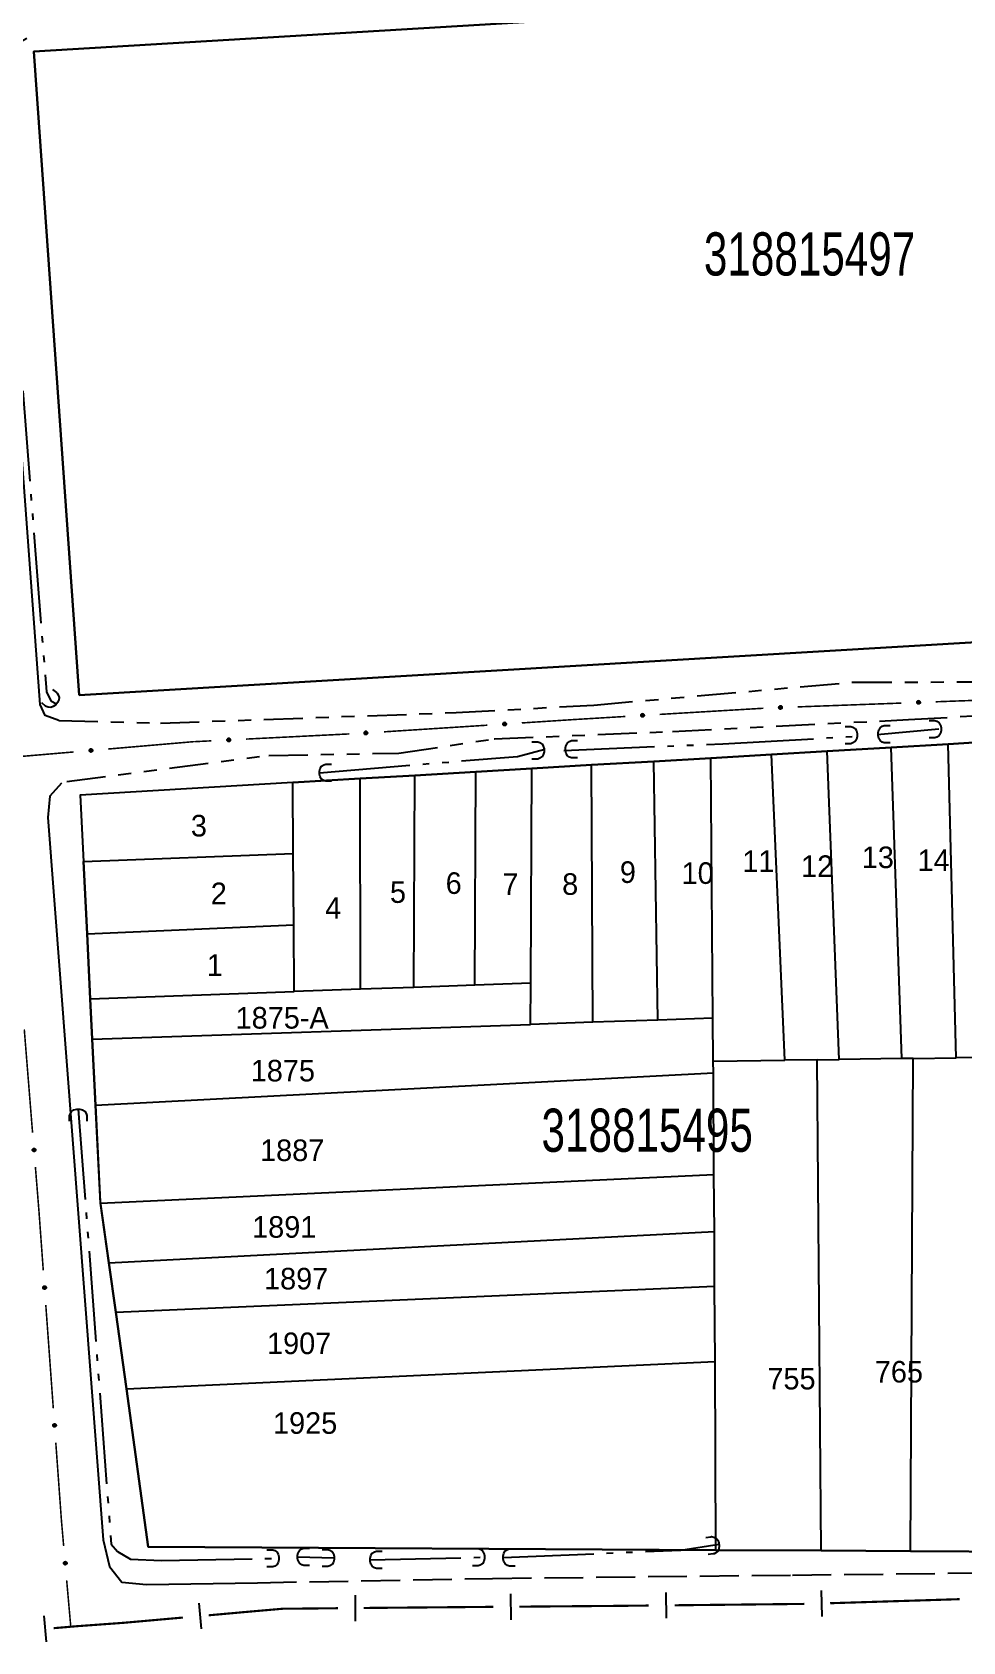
# Model space of a CAD drawing. Extents: x 201225 to 202591, y 4854937 to 4856079.
# Drawn here: x 202170 to 202277.8, y 4855154 to 4855340.4 of the extents above; entities that cross this region are included whole.
import ezdxf
from ezdxf.enums import TextEntityAlignment as Align

# ---------------------------------------------------------------- set-up
doc = ezdxf.new("R2010")
doc.units = 0
doc.header["$LTSCALE"] = 1.5
doc.header["$MEASUREMENT"] = 0
for name, pattern in [('TRACO_05', [11, 7, -1, 0.5, -1, 0.5, -1]), ('TRACO_11', [8, 3, -1, 3, -1]), ('TRACO_25', [8, 3, -1, 1, -1, 1, -1])]:
    doc.linetypes.add(name, pattern=pattern)
for name, color, linetype in [('CD_MALHA_LOTES', 7, 'CONTINUOUS'), ('CD_TXT_QUADRA', 2, 'CONTINUOUS'), ('HD-VALAS-DRENOS', 170, 'CONTINUOUS'), ('LM-LIM-SETORES-BAIRROS', 250, 'CONTINUOUS'), ('RU-QUADRA', 210, 'CONTINUOUS'), ('SV-BUEIRO-VALA', 7, 'CONTINUOUS'), ('SV-EIXO-RUA-N-PAV', 6, 'CONTINUOUS'), ('SV-EIXO-RUA-PAV', 20, 'CONTINUOUS'), ('SV-RUA-NAO-PAV', 7, 'CONTINUOUS'), ('SV-RUA-PAVIM', 7, 'CONTINUOUS'), ('Th_NmrPort', 7, 'CONTINUOUS')]:
    doc.layers.add(name, color=color, linetype=linetype)
doc.styles.add('ARIAL', font='ARIAL.SHX')

# ---------------------------------------------------------------- blocks, each defined once
blk = doc.blocks.new('COD120', base_point=(202325.86, 4856054.02))
at = {"layer": 'SV-BUEIRO-VALA'}
blk.add_lwpolyline([(202324.86, 4856052.62), (202324.86, 4856053.203333), (202324.86, 4856053.290833), (202324.943333, 4856053.524167), (202325.11, 4856053.786667), (202325.36, 4856053.9325), (202325.693333, 4856054.02), (202326.026667, 4856054.02), (202326.36, 4856053.9325), (202326.61, 4856053.786667), (202326.776667, 4856053.524167), (202326.86, 4856053.290833), (202326.86, 4856053.203333), (202326.86, 4856052.62)], dxfattribs=at)

msp = doc.modelspace()

# ---------------------------------------------------------------- linework, layer by layer
at = {"layer": 'CD_MALHA_LOTES', "linetype": 'Continuous', "flags": 128}
for points in [[(202318.57, 4855347.08), (202170.19, 4855338.16)], [(202170.19, 4855338.16), (202175.44, 4855263.61)], [(202175.44, 4855263.61), (202318.57, 4855272.08)], [(202262.08, 4855257.12), (202269.46, 4855257.56)], [(202269.46, 4855257.56), (202276.09, 4855257.95)], [(202270.69, 4855221.52), (202269.46, 4855257.56)], [(202276.09, 4855257.95), (202282.68, 4855258.34)], [(202276.99, 4855221.6), (202276.09, 4855257.95)], [(202227.86, 4855255.11), (202234.77, 4855255.52)], [(202234.77, 4855255.52), (202241.98, 4855255.94)], [(202234.93, 4855225.72), (202234.77, 4855255.52)], [(202241.98, 4855255.94), (202248.6, 4855256.33)], [(202242.44, 4855225.98), (202241.98, 4855255.94)], [(202248.6, 4855256.33), (202255.62, 4855256.74)], [(202248.84, 4855226.19), (202248.6, 4855256.33)], [(202255.62, 4855256.74), (202262.08, 4855257.12)], [(202257.16, 4855221.34), (202255.62, 4855256.74)], [(202263.47, 4855221.42), (202262.08, 4855257.12)], [(202200.19, 4855253.48), (202208, 4855253.94)], [(202208, 4855253.94), (202214.31, 4855254.31)], [(202208.02, 4855229.54), (202208, 4855253.94)], [(202214.19, 4855229.76), (202214.31, 4855254.31)], [(202214.31, 4855254.31), (202221.38, 4855254.73)], [(202221.27, 4855230.02), (202221.38, 4855254.73)], [(202221.38, 4855254.73), (202227.86, 4855255.11)], [(202227.74, 4855230.25), (202227.86, 4855255.11)], [(202200.19, 4855253.48), (202175.58, 4855252.03)], [(202175.58, 4855252.03), (202175.96, 4855244.36)], [(202200.25, 4855245.28), (202200.19, 4855253.48)], [(202175.96, 4855244.36), (202200.25, 4855245.28)], [(202176.37, 4855235.95), (202175.96, 4855244.36)], [(202200.31, 4855237.01), (202200.25, 4855245.28)], [(202176.37, 4855235.95), (202200.31, 4855237.01)], [(202200.36, 4855229.27), (202200.31, 4855237.01)], [(202176.74, 4855228.43), (202176.37, 4855235.95)], [(202208.02, 4855229.54), (202200.36, 4855229.27)], [(202214.19, 4855229.76), (202208.02, 4855229.54)], [(202221.27, 4855230.02), (202214.19, 4855229.76)], [(202227.74, 4855230.25), (202221.27, 4855230.02)], [(202227.72, 4855225.48), (202227.74, 4855230.25)], [(202176.74, 4855228.43), (202200.36, 4855229.27)], [(202176.97, 4855223.77), (202176.74, 4855228.43)], [(202234.93, 4855225.72), (202227.72, 4855225.48)], [(202242.44, 4855225.98), (202234.93, 4855225.72)], [(202248.84, 4855226.19), (202242.44, 4855225.98)], [(202248.88, 4855221.23), (202248.84, 4855226.19)], [(202176.97, 4855223.77), (202227.72, 4855225.48)], [(202177.35, 4855216.12), (202176.97, 4855223.77)], [(202248.88, 4855221.23), (202257.16, 4855221.34)], [(202248.9, 4855219.88), (202248.88, 4855221.23)], [(202260.92, 4855221.39), (202257.16, 4855221.34)], [(202260.92, 4855221.39), (202263.47, 4855221.42)], [(202261.37, 4855164.53), (202260.92, 4855221.39)], [(202270.69, 4855221.52), (202263.47, 4855221.42)], [(202272.04, 4855221.53), (202270.69, 4855221.52)], [(202271.73, 4855164.48), (202272.04, 4855221.53)], [(202272.04, 4855221.53), (202276.99, 4855221.6)], [(202284.21, 4855221.69), (202276.99, 4855221.6)], [(202177.35, 4855216.12), (202248.9, 4855219.88)], [(202248.96, 4855208.09), (202248.9, 4855219.88)], [(202177.92, 4855204.79), (202177.35, 4855216.12)], [(202177.92, 4855204.79), (202248.96, 4855208.09)], [(202249, 4855201.48), (202248.96, 4855208.09)], [(202178.89, 4855197.87), (202177.92, 4855204.79)], [(202178.89, 4855197.87), (202249, 4855201.48)], [(202249.03, 4855195.17), (202249, 4855201.48)], [(202179.69, 4855192.13), (202178.89, 4855197.87)], [(202179.69, 4855192.13), (202249.03, 4855195.17)], [(202249.08, 4855186.45), (202249.03, 4855195.17)], [(202180.92, 4855183.27), (202179.69, 4855192.13)], [(202180.92, 4855183.27), (202249.08, 4855186.45)], [(202249.19, 4855164.6), (202249.08, 4855186.45)], [(202183.46, 4855164.97), (202180.92, 4855183.27)], [(202249.19, 4855164.6), (202183.46, 4855164.97)], [(202261.37, 4855164.53), (202249.19, 4855164.6)], [(202271.73, 4855164.48), (202261.37, 4855164.53)], [(202285.25, 4855164.4), (202271.73, 4855164.48)]]:
    msp.add_lwpolyline(points, dxfattribs=at)
at = {"layer": 'HD-VALAS-DRENOS', "linetype": 'TRACO_05'}
for points in [[(202169.38, 4855339.67, 4.72), (202167.68, 4855338.7, 4.72), (202166.87, 4855337.17, 4.72), (202166.39, 4855334.01, 4.67), (202167.62, 4855315.3, 4.23), (202171.66, 4855263.98, 3.71), (202172.17, 4855262.94, 3.71), (202172.84, 4855262.61, 3.71)], [(202267.84, 4855259.07, 3.22), (202274.98, 4855259.69, 3.22)], [(202203.29, 4855254.63, 3.73), (202226.22, 4855256.52, 3.37), (202229.36, 4855257.36, 3.28)], [(202231.59, 4855257.2, 3.29), (202250, 4855257.98, 3.19), (202265.46, 4855258.84, 3.21)], [(202175.35, 4855215.66, 3.83), (202179.16, 4855165.29, 3.5), (202179.88, 4855164.43, 3.31), (202181.41, 4855163.53, 3.33), (202184.97, 4855163.39, 3.34), (202198.59, 4855163.64, 3.34)], [(202224.54, 4855163.74, 3.16), (202245.11, 4855164.6, 3.18), (202249.55, 4855165.26, 3.18)], [(202200.74, 4855163.81, 3.31), (202204.98, 4855163.68, 3.34)], [(202209.14, 4855163.47, 3.24), (202222.4, 4855163.77, 3.17)]]:
    msp.add_polyline3d(points, dxfattribs=at)
at = {"layer": 'LM-LIM-SETORES-BAIRROS'}
for points in [[(202189.32, 4855158.45), (202189.58, 4855155.46)], [(202207.4, 4855159.38), (202207.42, 4855156.38)], [(202225.4, 4855159.53), (202225.42, 4855156.53)], [(202243.39, 4855159.69), (202243.42, 4855156.69)], [(202261.36, 4855159.91), (202261.45, 4855156.91)], [(202171.38, 4855156.96), (202171.64, 4855153.97)]]:
    msp.add_lwpolyline(points, dxfattribs=at)
at = {"layer": 'LM-LIM-SETORES-BAIRROS', "const_width": 0.25}
for points in [[(202259.41, 4855158.36), (202244.41, 4855158.2)], [(202272.36, 4855158.75), (202262.41, 4855158.44)], [(202272.4, 4855158.75), (202272.36, 4855158.75)], [(202277.4, 4855158.91), (202272.4, 4855158.75)], [(202187.46, 4855156.78), (202180.48, 4855156.16)], [(202193.57, 4855157.32), (202190.44, 4855157.04)], [(202194.43, 4855157.4), (202193.57, 4855157.32)], [(202199.02, 4855157.8), (202194.43, 4855157.4)], [(202199.41, 4855157.8), (202199.02, 4855157.8)], [(202205.41, 4855157.86), (202199.41, 4855157.8)], [(202215.18, 4855157.95), (202208.41, 4855157.89)], [(202215.41, 4855157.95), (202215.18, 4855157.95)], [(202223.41, 4855158.02), (202215.41, 4855157.95)], [(202237.59, 4855158.13), (202226.41, 4855158.04)], [(202238.41, 4855158.14), (202237.59, 4855158.13)], [(202241.41, 4855158.17), (202238.41, 4855158.14)], [(202175.45, 4855155.8), (202172.51, 4855155.55)], [(202175.5, 4855155.8), (202175.45, 4855155.8)], [(202180.45, 4855156.16), (202175.5, 4855155.8)], [(202180.48, 4855156.16), (202180.45, 4855156.16)]]:
    msp.add_lwpolyline(points, dxfattribs=at)
at = {"layer": 'RU-QUADRA', "linetype": 'Continuous', "flags": 128}
msp.add_lwpolyline([(202175.44, 4855263.61), (202170.19, 4855338.16), (202318.57, 4855347.08), (202360.42, 4855349.59), (202366.07, 4855274.9), (202318.57, 4855272.08)], close=True, dxfattribs=at)
msp.add_lwpolyline([(202282.68, 4855258.34), (202276.09, 4855257.95), (202269.46, 4855257.56), (202262.08, 4855257.12), (202255.62, 4855256.74), (202248.6, 4855256.33), (202241.98, 4855255.94), (202234.77, 4855255.52), (202227.86, 4855255.11), (202221.38, 4855254.73), (202214.31, 4855254.31), (202208, 4855253.94), (202200.19, 4855253.48), (202175.58, 4855252.03), (202175.96, 4855244.36), (202176.37, 4855235.95), (202176.74, 4855228.43), (202176.97, 4855223.77), (202177.35, 4855216.12), (202177.9, 4855204.93), (202178.89, 4855197.87), (202179.69, 4855192.13), (202180.92, 4855183.27), (202183.46, 4855164.97), (202249.19, 4855164.6), (202261.37, 4855164.53), (202271.73, 4855164.48), (202285.25, 4855164.4)], dxfattribs=at)
at = {"layer": 'SV-EIXO-RUA-N-PAV'}
for points in [[(202272.79, 4855262.66), (202272.76, 4855262.63), (202272.73, 4855262.6), (202272.69, 4855262.59), (202272.66, 4855262.59), (202272.62, 4855262.59), (202272.59, 4855262.6), (202272.55, 4855262.62), (202272.51, 4855262.65), (202272.49, 4855262.69), (202272.48, 4855262.72), (202272.47, 4855262.76), (202272.47, 4855262.79), (202272.48, 4855262.83), (202272.5, 4855262.86), (202272.54, 4855262.9), (202272.57, 4855262.92), (202272.61, 4855262.93), (202272.64, 4855262.94), (202272.68, 4855262.94), (202272.71, 4855262.93), (202272.75, 4855262.91), (202272.79, 4855262.87), (202272.81, 4855262.84), (202272.82, 4855262.8), (202272.82, 4855262.77), (202272.82, 4855262.73), (202272.82, 4855262.7), (202272.79, 4855262.66)], [(202240.83, 4855261.16), (202240.8, 4855261.12), (202240.77, 4855261.09), (202240.73, 4855261.08), (202240.7, 4855261.08), (202240.66, 4855261.08), (202240.63, 4855261.09), (202240.59, 4855261.11), (202240.55, 4855261.14), (202240.53, 4855261.18), (202240.51, 4855261.21), (202240.51, 4855261.24), (202240.51, 4855261.28), (202240.52, 4855261.32), (202240.54, 4855261.35), (202240.57, 4855261.39), (202240.61, 4855261.41), (202240.64, 4855261.43), (202240.68, 4855261.43), (202240.71, 4855261.43), (202240.75, 4855261.42), (202240.79, 4855261.4), (202240.82, 4855261.37), (202240.85, 4855261.33), (202240.86, 4855261.3), (202240.86, 4855261.27), (202240.86, 4855261.23), (202240.85, 4855261.19), (202240.83, 4855261.16)], [(202256.8, 4855262.07), (202256.77, 4855262.04), (202256.74, 4855262.01), (202256.7, 4855262), (202256.67, 4855262), (202256.63, 4855262), (202256.6, 4855262.01), (202256.56, 4855262.03), (202256.52, 4855262.06), (202256.5, 4855262.1), (202256.49, 4855262.13), (202256.48, 4855262.17), (202256.48, 4855262.2), (202256.5, 4855262.24), (202256.51, 4855262.28), (202256.55, 4855262.31), (202256.58, 4855262.34), (202256.62, 4855262.35), (202256.65, 4855262.35), (202256.69, 4855262.35), (202256.72, 4855262.34), (202256.76, 4855262.32), (202256.8, 4855262.28), (202256.82, 4855262.25), (202256.83, 4855262.22), (202256.84, 4855262.18), (202256.83, 4855262.14), (202256.83, 4855262.11), (202256.8, 4855262.07)], [(202208.8, 4855259.12), (202208.77, 4855259.08), (202208.73, 4855259.06), (202208.7, 4855259.04), (202208.66, 4855259.04), (202208.63, 4855259.04), (202208.59, 4855259.05), (202208.55, 4855259.07), (202208.52, 4855259.1), (202208.49, 4855259.14), (202208.48, 4855259.17), (202208.48, 4855259.21), (202208.48, 4855259.24), (202208.49, 4855259.28), (202208.51, 4855259.32), (202208.54, 4855259.35), (202208.57, 4855259.38), (202208.61, 4855259.39), (202208.64, 4855259.39), (202208.68, 4855259.39), (202208.72, 4855259.38), (202208.75, 4855259.36), (202208.79, 4855259.33), (202208.81, 4855259.3), (202208.82, 4855259.26), (202208.83, 4855259.23), (202208.83, 4855259.19), (202208.82, 4855259.15), (202208.8, 4855259.12)], [(202224.87, 4855260.16), (202224.83, 4855260.12), (202224.8, 4855260.1), (202224.76, 4855260.09), (202224.73, 4855260.08), (202224.69, 4855260.08), (202224.66, 4855260.09), (202224.62, 4855260.11), (202224.58, 4855260.14), (202224.56, 4855260.18), (202224.55, 4855260.21), (202224.54, 4855260.25), (202224.54, 4855260.28), (202224.55, 4855260.32), (202224.57, 4855260.36), (202224.6, 4855260.39), (202224.64, 4855260.42), (202224.67, 4855260.43), (202224.71, 4855260.44), (202224.74, 4855260.43), (202224.78, 4855260.43), (202224.82, 4855260.41), (202224.85, 4855260.37), (202224.88, 4855260.34), (202224.89, 4855260.31), (202224.89, 4855260.27), (202224.89, 4855260.24), (202224.89, 4855260.2), (202224.87, 4855260.16)], [(202176.97, 4855257.1), (202176.94, 4855257.07), (202176.9, 4855257.04), (202176.87, 4855257.03), (202176.84, 4855257.02), (202176.8, 4855257.02), (202176.76, 4855257.03), (202176.73, 4855257.05), (202176.69, 4855257.08), (202176.66, 4855257.11), (202176.65, 4855257.15), (202176.64, 4855257.18), (202176.64, 4855257.22), (202176.65, 4855257.25), (202176.67, 4855257.29), (202176.7, 4855257.33), (202176.74, 4855257.36), (202176.77, 4855257.37), (202176.81, 4855257.37), (202176.84, 4855257.37), (202176.88, 4855257.37), (202176.91, 4855257.35), (202176.95, 4855257.32), (202176.98, 4855257.28), (202176.99, 4855257.25), (202177, 4855257.21), (202177, 4855257.18), (202176.99, 4855257.14), (202176.97, 4855257.1)], [(202192.92, 4855258.32), (202192.89, 4855258.28), (202192.85, 4855258.26), (202192.81, 4855258.25), (202192.78, 4855258.24), (202192.75, 4855258.25), (202192.71, 4855258.25), (202192.67, 4855258.27), (202192.64, 4855258.31), (202192.61, 4855258.34), (202192.6, 4855258.38), (202192.59, 4855258.41), (202192.6, 4855258.45), (202192.61, 4855258.48), (202192.63, 4855258.52), (202192.66, 4855258.56), (202192.69, 4855258.58), (202192.73, 4855258.59), (202192.76, 4855258.6), (202192.8, 4855258.6), (202192.83, 4855258.59), (202192.87, 4855258.57), (202192.91, 4855258.53), (202192.93, 4855258.5), (202192.94, 4855258.47), (202192.95, 4855258.43), (202192.95, 4855258.39), (202192.94, 4855258.36), (202192.92, 4855258.32)]]:
    msp.add_lwpolyline(points, close=True, dxfattribs=at)
for points in [[(202272.81, 4855262.84), (202272.47, 4855262.79)], [(202272.79, 4855262.87), (202272.48, 4855262.83)], [(202272.8, 4855262.86), (202272.48, 4855262.81)], [(202272.75, 4855262.91), (202272.5, 4855262.86)], [(202272.76, 4855262.89), (202272.5, 4855262.85)], [(202272.73, 4855262.92), (202272.53, 4855262.88)], [(202272.71, 4855262.93), (202272.54, 4855262.9)], [(202272.69, 4855262.93), (202272.56, 4855262.91)], [(202272.68, 4855262.94), (202272.57, 4855262.92)], [(202240.85, 4855261.33), (202240.51, 4855261.28)], [(202240.85, 4855261.32), (202240.51, 4855261.26)], [(202240.86, 4855261.3), (202240.51, 4855261.24)], [(202240.86, 4855261.28), (202240.51, 4855261.23)], [(202240.86, 4855261.27), (202240.51, 4855261.21)], [(202240.82, 4855261.37), (202240.52, 4855261.32)], [(202240.83, 4855261.35), (202240.52, 4855261.3)], [(202240.8, 4855261.38), (202240.53, 4855261.33)], [(202240.86, 4855261.25), (202240.53, 4855261.19)], [(202240.86, 4855261.23), (202240.53, 4855261.18)], [(202240.79, 4855261.4), (202240.54, 4855261.35)], [(202240.85, 4855261.21), (202240.54, 4855261.16)], [(202240.85, 4855261.19), (202240.55, 4855261.14)], [(202240.76, 4855261.41), (202240.56, 4855261.37)], [(202240.75, 4855261.42), (202240.57, 4855261.39)], [(202240.84, 4855261.18), (202240.57, 4855261.12)], [(202240.83, 4855261.16), (202240.59, 4855261.11)], [(202240.73, 4855261.42), (202240.6, 4855261.4)], [(202240.71, 4855261.43), (202240.61, 4855261.41)], [(202240.82, 4855261.14), (202240.62, 4855261.1)], [(202240.8, 4855261.12), (202240.63, 4855261.09)], [(202240.78, 4855261.1), (202240.65, 4855261.08)], [(202240.77, 4855261.09), (202240.66, 4855261.08)], [(202256.82, 4855262.25), (202256.48, 4855262.2)], [(202256.83, 4855262.22), (202256.48, 4855262.17)], [(202256.81, 4855262.27), (202256.49, 4855262.22)], [(202256.82, 4855262.23), (202256.49, 4855262.19)], [(202256.83, 4855262.2), (202256.49, 4855262.15)], [(202256.84, 4855262.18), (202256.49, 4855262.13)], [(202256.8, 4855262.28), (202256.5, 4855262.24)], [(202256.83, 4855262.16), (202256.5, 4855262.11)], [(202256.83, 4855262.14), (202256.5, 4855262.1)], [(202256.76, 4855262.32), (202256.51, 4855262.28)], [(202256.78, 4855262.3), (202256.51, 4855262.26)], [(202256.83, 4855262.13), (202256.52, 4855262.08)], [(202256.83, 4855262.11), (202256.52, 4855262.06)], [(202256.74, 4855262.33), (202256.54, 4855262.29)], [(202256.81, 4855262.09), (202256.54, 4855262.05)], [(202256.72, 4855262.34), (202256.55, 4855262.31)], [(202256.8, 4855262.07), (202256.56, 4855262.03)], [(202256.7, 4855262.34), (202256.57, 4855262.32)], [(202256.69, 4855262.35), (202256.58, 4855262.34)], [(202256.79, 4855262.05), (202256.59, 4855262.02)], [(202256.77, 4855262.04), (202256.6, 4855262.01)], [(202256.75, 4855262.02), (202256.62, 4855262)], [(202256.74, 4855262.01), (202256.63, 4855262)], [(202272.82, 4855262.8), (202272.47, 4855262.76)], [(202272.81, 4855262.82), (202272.48, 4855262.77)], [(202272.82, 4855262.79), (202272.48, 4855262.74)], [(202272.82, 4855262.77), (202272.48, 4855262.72)], [(202272.82, 4855262.75), (202272.49, 4855262.7)], [(202272.82, 4855262.73), (202272.49, 4855262.69)], [(202272.81, 4855262.72), (202272.51, 4855262.67)], [(202272.82, 4855262.7), (202272.51, 4855262.65)], [(202272.8, 4855262.68), (202272.53, 4855262.63)], [(202272.79, 4855262.66), (202272.55, 4855262.62)], [(202272.77, 4855262.64), (202272.57, 4855262.61)], [(202272.76, 4855262.63), (202272.59, 4855262.6)], [(202272.74, 4855262.61), (202272.61, 4855262.59)], [(202272.73, 4855262.6), (202272.62, 4855262.59)], [(202208.81, 4855259.3), (202208.48, 4855259.24)], [(202208.82, 4855259.28), (202208.48, 4855259.23)], [(202208.82, 4855259.26), (202208.48, 4855259.21)], [(202208.82, 4855259.24), (202208.48, 4855259.19)], [(202208.83, 4855259.23), (202208.48, 4855259.17)], [(202208.79, 4855259.33), (202208.49, 4855259.28)], [(202208.8, 4855259.31), (202208.49, 4855259.26)], [(202208.82, 4855259.21), (202208.49, 4855259.15)], [(202208.83, 4855259.19), (202208.49, 4855259.14)], [(202208.77, 4855259.34), (202208.5, 4855259.3)], [(202208.75, 4855259.36), (202208.51, 4855259.32)], [(202208.82, 4855259.17), (202208.51, 4855259.12)], [(202208.82, 4855259.15), (202208.52, 4855259.1)], [(202208.73, 4855259.37), (202208.53, 4855259.34)], [(202208.72, 4855259.38), (202208.54, 4855259.35)], [(202208.81, 4855259.14), (202208.54, 4855259.09)], [(202208.8, 4855259.12), (202208.55, 4855259.07)], [(202208.69, 4855259.39), (202208.56, 4855259.37)], [(202208.68, 4855259.39), (202208.57, 4855259.38)], [(202224.88, 4855260.34), (202224.54, 4855260.28)], [(202224.88, 4855260.32), (202224.54, 4855260.27)], [(202224.89, 4855260.31), (202224.54, 4855260.25)], [(202224.89, 4855260.29), (202224.54, 4855260.23)], [(202224.85, 4855260.37), (202224.55, 4855260.32)], [(202224.86, 4855260.36), (202224.55, 4855260.3)], [(202224.89, 4855260.27), (202224.55, 4855260.21)], [(202224.83, 4855260.39), (202224.56, 4855260.34)], [(202224.89, 4855260.25), (202224.56, 4855260.19)], [(202224.89, 4855260.24), (202224.56, 4855260.18)], [(202224.82, 4855260.41), (202224.57, 4855260.36)], [(202224.88, 4855260.22), (202224.58, 4855260.16)], [(202224.89, 4855260.2), (202224.58, 4855260.14)], [(202224.79, 4855260.41), (202224.59, 4855260.38)], [(202224.78, 4855260.43), (202224.6, 4855260.39)], [(202224.87, 4855260.18), (202224.61, 4855260.13)], [(202224.87, 4855260.16), (202224.62, 4855260.11)], [(202224.76, 4855260.43), (202224.63, 4855260.41)], [(202224.74, 4855260.43), (202224.64, 4855260.42)], [(202224.85, 4855260.14), (202224.65, 4855260.1)], [(202224.83, 4855260.12), (202224.66, 4855260.09)], [(202224.81, 4855260.11), (202224.69, 4855260.09)], [(202224.8, 4855260.1), (202224.69, 4855260.08)], [(202176.98, 4855257.28), (202176.64, 4855257.22)], [(202176.99, 4855257.25), (202176.64, 4855257.18)], [(202176.95, 4855257.32), (202176.65, 4855257.25)], [(202176.96, 4855257.3), (202176.65, 4855257.24)], [(202176.98, 4855257.27), (202176.65, 4855257.2)], [(202176.93, 4855257.33), (202176.66, 4855257.27)], [(202176.91, 4855257.35), (202176.67, 4855257.29)], [(202176.89, 4855257.35), (202176.69, 4855257.31)], [(202176.88, 4855257.37), (202176.7, 4855257.33)], [(202176.86, 4855257.37), (202176.73, 4855257.34)], [(202176.84, 4855257.37), (202176.74, 4855257.36)], [(202192.94, 4855258.47), (202192.59, 4855258.41)], [(202192.93, 4855258.5), (202192.6, 4855258.45)], [(202192.93, 4855258.48), (202192.6, 4855258.43)], [(202192.94, 4855258.45), (202192.6, 4855258.4)], [(202192.95, 4855258.43), (202192.6, 4855258.38)], [(202192.91, 4855258.53), (202192.61, 4855258.48)], [(202192.92, 4855258.52), (202192.61, 4855258.47)], [(202192.94, 4855258.41), (202192.61, 4855258.36)], [(202192.95, 4855258.39), (202192.61, 4855258.34)], [(202192.89, 4855258.55), (202192.62, 4855258.5)], [(202192.87, 4855258.57), (202192.63, 4855258.52)], [(202192.94, 4855258.38), (202192.63, 4855258.32)], [(202192.94, 4855258.36), (202192.64, 4855258.31)], [(202192.85, 4855258.57), (202192.65, 4855258.54)], [(202192.83, 4855258.59), (202192.66, 4855258.56)], [(202192.93, 4855258.34), (202192.66, 4855258.29)], [(202192.92, 4855258.32), (202192.67, 4855258.27)], [(202192.81, 4855258.59), (202192.68, 4855258.57)], [(202192.8, 4855258.6), (202192.69, 4855258.58)], [(202192.9, 4855258.3), (202192.7, 4855258.26)], [(202192.89, 4855258.28), (202192.71, 4855258.25)], [(202192.87, 4855258.27), (202192.74, 4855258.25)], [(202192.85, 4855258.26), (202192.75, 4855258.25)], [(202208.78, 4855259.1), (202208.58, 4855259.06)], [(202208.77, 4855259.08), (202208.59, 4855259.05)], [(202208.75, 4855259.07), (202208.62, 4855259.05)], [(202208.73, 4855259.06), (202208.63, 4855259.04)], [(202176.99, 4855257.23), (202176.65, 4855257.17)], [(202177, 4855257.21), (202176.65, 4855257.15)], [(202176.99, 4855257.19), (202176.66, 4855257.13)], [(202177, 4855257.18), (202176.66, 4855257.11)], [(202176.99, 4855257.16), (202176.68, 4855257.1)], [(202176.99, 4855257.14), (202176.69, 4855257.08)], [(202176.98, 4855257.12), (202176.71, 4855257.06)], [(202176.97, 4855257.1), (202176.73, 4855257.05)], [(202176.95, 4855257.08), (202176.75, 4855257.04)], [(202176.94, 4855257.07), (202176.76, 4855257.03)], [(202176.92, 4855257.05), (202176.79, 4855257.03)], [(202176.9, 4855257.04), (202176.8, 4855257.02)]]:
    msp.add_lwpolyline(points, dxfattribs=at)
at = {"layer": 'SV-EIXO-RUA-N-PAV', "const_width": 0.18}
for points in [[(202279.26, 4855263.01), (202274.64, 4855262.84)], [(202238.69, 4855261.14), (202232.7, 4855260.78)], [(202254.66, 4855262.09), (202242.68, 4855261.38)], [(202270.65, 4855262.69), (202258.66, 4855262.25)], [(202206.75, 4855259.12), (202194.77, 4855258.52)], [(202222.72, 4855260.13), (202210.74, 4855259.36)], [(202232.69, 4855260.78), (202226.71, 4855260.39)], [(202232.7, 4855260.78), (202232.69, 4855260.78)], [(202188.69, 4855258.22), (202178.81, 4855257.37)], [(202188.77, 4855258.22), (202188.69, 4855258.22)], [(202190.77, 4855258.32), (202188.77, 4855258.22)], [(202174.82, 4855257.03), (202166.85, 4855256.35)], [(202174.46, 4855156.02), (202174.48, 4855155.72)]]:
    msp.add_lwpolyline(points, dxfattribs=at)
at = {"layer": 'SV-EIXO-RUA-PAV', "const_width": 0.18}
for points in [[(202169.1, 4855224.89), (202170.06, 4855212.93)], [(202170.39, 4855208.95), (202170.79, 4855203.96)], [(202170.79, 4855203.96), (202170.8, 4855203.85)], [(202170.8, 4855203.85), (202171.3, 4855196.98)], [(202171.59, 4855192.99), (202172.46, 4855181.02)], [(202172.75, 4855177.03), (202173.4, 4855168.06)], [(202173.4, 4855168.06), (202173.42, 4855167.82)], [(202173.42, 4855167.82), (202173.66, 4855165.07)], [(202174.01, 4855161.08), (202174.45, 4855156.1)], [(202174.45, 4855156.1), (202174.46, 4855156.02)]]:
    msp.add_lwpolyline(points, dxfattribs=at)
at = {"layer": 'SV-EIXO-RUA-PAV'}
for points in [[(202170.32, 4855211.09), (202170.36, 4855211.06), (202170.39, 4855211.03), (202170.4, 4855210.99), (202170.4, 4855210.96), (202170.4, 4855210.92), (202170.4, 4855210.89), (202170.38, 4855210.85), (202170.35, 4855210.81), (202170.31, 4855210.79), (202170.28, 4855210.77), (202170.24, 4855210.77), (202170.21, 4855210.77), (202170.17, 4855210.78), (202170.13, 4855210.79), (202170.1, 4855210.83), (202170.07, 4855210.86), (202170.06, 4855210.89), (202170.05, 4855210.93), (202170.05, 4855210.97), (202170.06, 4855211), (202170.08, 4855211.04), (202170.11, 4855211.07), (202170.15, 4855211.1), (202170.18, 4855211.11), (202170.21, 4855211.12), (202170.25, 4855211.12), (202170.29, 4855211.11), (202170.32, 4855211.09)], [(202171.54, 4855195.14), (202171.58, 4855195.11), (202171.61, 4855195.07), (202171.62, 4855195.04), (202171.62, 4855195), (202171.62, 4855194.97), (202171.62, 4855194.93), (202171.6, 4855194.89), (202171.57, 4855194.86), (202171.53, 4855194.83), (202171.5, 4855194.82), (202171.46, 4855194.81), (202171.43, 4855194.81), (202171.39, 4855194.82), (202171.35, 4855194.84), (202171.31, 4855194.87), (202171.29, 4855194.91), (202171.28, 4855194.94), (202171.27, 4855194.98), (202171.27, 4855195.01), (202171.28, 4855195.05), (202171.3, 4855195.09), (202171.33, 4855195.12), (202171.37, 4855195.15), (202171.4, 4855195.16), (202171.43, 4855195.16), (202171.47, 4855195.16), (202171.51, 4855195.16), (202171.54, 4855195.14)], [(202172.7, 4855179.18), (202172.74, 4855179.15), (202172.77, 4855179.11), (202172.78, 4855179.08), (202172.78, 4855179.04), (202172.78, 4855179.01), (202172.78, 4855178.97), (202172.76, 4855178.94), (202172.73, 4855178.9), (202172.69, 4855178.87), (202172.66, 4855178.86), (202172.62, 4855178.85), (202172.59, 4855178.85), (202172.55, 4855178.86), (202172.51, 4855178.88), (202172.47, 4855178.92), (202172.45, 4855178.95), (202172.44, 4855178.98), (202172.43, 4855179.02), (202172.43, 4855179.06), (202172.44, 4855179.09), (202172.46, 4855179.13), (202172.49, 4855179.16), (202172.53, 4855179.19), (202172.56, 4855179.2), (202172.6, 4855179.21), (202172.63, 4855179.21), (202172.67, 4855179.2), (202172.7, 4855179.18)], [(202173.94, 4855163.23), (202173.97, 4855163.2), (202174, 4855163.16), (202174.01, 4855163.13), (202174.02, 4855163.1), (202174.02, 4855163.06), (202174.01, 4855163.02), (202173.99, 4855162.99), (202173.96, 4855162.95), (202173.92, 4855162.92), (202173.89, 4855162.91), (202173.86, 4855162.9), (202173.82, 4855162.9), (202173.79, 4855162.91), (202173.75, 4855162.93), (202173.71, 4855162.96), (202173.68, 4855163), (202173.67, 4855163.03), (202173.67, 4855163.06), (202173.67, 4855163.1), (202173.67, 4855163.14), (202173.69, 4855163.17), (202173.72, 4855163.21), (202173.76, 4855163.24), (202173.79, 4855163.25), (202173.83, 4855163.25), (202173.86, 4855163.26), (202173.9, 4855163.25), (202173.94, 4855163.23)]]:
    msp.add_lwpolyline(points, close=True, dxfattribs=at)
for points in [[(202170.05, 4855210.97), (202170.07, 4855210.86)], [(202170.06, 4855211), (202170.1, 4855210.83)], [(202170.06, 4855210.98), (202170.08, 4855210.85)], [(202170.07, 4855211.01), (202170.11, 4855210.82)], [(202170.08, 4855211.04), (202170.13, 4855210.79)], [(202170.1, 4855211.05), (202170.15, 4855210.79)], [(202170.11, 4855211.07), (202170.17, 4855210.78)], [(202170.13, 4855211.09), (202170.19, 4855210.78)], [(202170.15, 4855211.1), (202170.21, 4855210.77)], [(202170.16, 4855211.1), (202170.22, 4855210.77)], [(202170.18, 4855211.11), (202170.24, 4855210.77)], [(202170.2, 4855211.11), (202170.26, 4855210.77)], [(202170.21, 4855211.12), (202170.28, 4855210.77)], [(202170.23, 4855211.11), (202170.3, 4855210.78)], [(202170.25, 4855211.12), (202170.31, 4855210.79)], [(202170.27, 4855211.11), (202170.33, 4855210.8)], [(202170.29, 4855211.11), (202170.35, 4855210.81)], [(202170.3, 4855211.1), (202170.36, 4855210.83)], [(202170.32, 4855211.09), (202170.38, 4855210.85)], [(202170.34, 4855211.07), (202170.39, 4855210.87)], [(202170.36, 4855211.06), (202170.4, 4855210.89)], [(202170.38, 4855211.04), (202170.4, 4855210.91)], [(202170.39, 4855211.03), (202170.4, 4855210.92)], [(202171.27, 4855195.01), (202171.29, 4855194.91)], [(202171.28, 4855195.05), (202171.31, 4855194.87)], [(202171.28, 4855195.03), (202171.3, 4855194.9)], [(202171.29, 4855195.06), (202171.33, 4855194.86)], [(202171.3, 4855195.09), (202171.35, 4855194.84)], [(202171.32, 4855195.1), (202171.37, 4855194.83)], [(202171.33, 4855195.12), (202171.39, 4855194.82)], [(202171.35, 4855195.13), (202171.41, 4855194.82)], [(202171.37, 4855195.15), (202171.43, 4855194.81)], [(202171.38, 4855195.15), (202171.44, 4855194.82)], [(202171.4, 4855195.16), (202171.46, 4855194.81)], [(202171.42, 4855195.16), (202171.47, 4855194.82)], [(202171.43, 4855195.16), (202171.5, 4855194.82)], [(202171.45, 4855195.16), (202171.51, 4855194.83)], [(202171.47, 4855195.16), (202171.53, 4855194.83)], [(202171.49, 4855195.16), (202171.55, 4855194.85)], [(202171.51, 4855195.16), (202171.57, 4855194.86)], [(202171.52, 4855195.15), (202171.58, 4855194.88)], [(202171.54, 4855195.14), (202171.6, 4855194.89)], [(202171.56, 4855195.12), (202171.61, 4855194.92)], [(202171.58, 4855195.11), (202171.62, 4855194.93)], [(202171.6, 4855195.09), (202171.62, 4855194.96)], [(202171.61, 4855195.07), (202171.62, 4855194.97)], [(202172.43, 4855179.06), (202172.45, 4855178.95)], [(202172.44, 4855179.09), (202172.47, 4855178.92)], [(202172.44, 4855179.07), (202172.46, 4855178.94)], [(202172.45, 4855179.1), (202172.49, 4855178.91)], [(202172.46, 4855179.13), (202172.51, 4855178.88)], [(202172.48, 4855179.14), (202172.53, 4855178.88)], [(202172.49, 4855179.16), (202172.55, 4855178.86)], [(202172.51, 4855179.17), (202172.57, 4855178.86)], [(202172.53, 4855179.19), (202172.59, 4855178.85)], [(202172.54, 4855179.19), (202172.6, 4855178.86)], [(202172.56, 4855179.2), (202172.62, 4855178.85)], [(202172.58, 4855179.2), (202172.64, 4855178.86)], [(202172.6, 4855179.21), (202172.66, 4855178.86)], [(202172.61, 4855179.2), (202172.67, 4855178.87)], [(202172.63, 4855179.21), (202172.69, 4855178.87)], [(202172.65, 4855179.2), (202172.71, 4855178.89)], [(202172.67, 4855179.2), (202172.73, 4855178.9)], [(202172.68, 4855179.19), (202172.74, 4855178.92)], [(202172.7, 4855179.18), (202172.76, 4855178.94)], [(202172.72, 4855179.16), (202172.77, 4855178.96)], [(202172.74, 4855179.15), (202172.78, 4855178.97)], [(202172.76, 4855179.13), (202172.78, 4855179)], [(202172.77, 4855179.11), (202172.78, 4855179.01)], [(202173.67, 4855163.14), (202173.71, 4855162.96)], [(202173.67, 4855163.11), (202173.7, 4855162.98)], [(202173.67, 4855163.1), (202173.68, 4855163)], [(202173.69, 4855163.17), (202173.75, 4855162.93)], [(202173.69, 4855163.15), (202173.73, 4855162.95)], [(202173.71, 4855163.19), (202173.77, 4855162.92)], [(202173.72, 4855163.21), (202173.79, 4855162.91)], [(202173.74, 4855163.22), (202173.8, 4855162.91)], [(202173.76, 4855163.24), (202173.82, 4855162.9)], [(202173.77, 4855163.24), (202173.84, 4855162.91)], [(202173.79, 4855163.25), (202173.86, 4855162.9)], [(202173.81, 4855163.25), (202173.87, 4855162.91)], [(202173.83, 4855163.25), (202173.89, 4855162.91)], [(202173.84, 4855163.25), (202173.91, 4855162.92)], [(202173.86, 4855163.26), (202173.92, 4855162.92)], [(202173.88, 4855163.25), (202173.94, 4855162.94)], [(202173.9, 4855163.25), (202173.96, 4855162.95)], [(202173.91, 4855163.24), (202173.97, 4855162.97)], [(202173.94, 4855163.23), (202173.99, 4855162.99)], [(202173.96, 4855163.21), (202174, 4855163.01)], [(202173.97, 4855163.2), (202174.01, 4855163.02)], [(202173.99, 4855163.18), (202174.01, 4855163.05)], [(202174, 4855163.16), (202174.02, 4855163.06)]]:
    msp.add_lwpolyline(points, dxfattribs=at)
at = {"layer": 'SV-RUA-NAO-PAV', "linetype": 'TRACO_25'}
for points in [[(202173.12, 4855260.67, 3.57), (202184.86, 4855260.37, 3.57), (202219.09, 4855261.59, 3.41), (202235.05, 4855262.46, 3.38), (202265.07, 4855265.12, 3.42), (202282.08, 4855265.14, 3.28), (202295.21, 4855265.14, 3.28), (202318.55, 4855266.83, 3.28)], [(202174.03, 4855253.62, 4.21), (202197.43, 4855256.63, 3.43), (202212.48, 4855256.89, 3.44), (202223.49, 4855258.54, 3.55), (202223.53, 4855258.54, 3.54), (202244.17, 4855259.41, 3.33), (202271.47, 4855260.78, 3.29), (202295.57, 4855262.14, 3.34), (202315.61, 4855264, 3.28), (202318.55, 4855264.15, 3.19)]]:
    msp.add_polyline3d(points, dxfattribs=at)
at = {"layer": 'SV-RUA-PAVIM', "linetype": 'Continuous'}
for points in [[(202173.12, 4855260.67, 3.55), (202171.53, 4855261.26, 3.56), (202170.94, 4855262.53, 3.6), (202167.94, 4855303.46, 3.6), (202165.52, 4855336.54, 4.58), (202166.29, 4855338.44, 4.59), (202168.32, 4855340.39, 4.59)], [(202173.4, 4855253.41, 3.55), (202172.04, 4855251.9, 3.7), (202171.81, 4855249.45, 3.7), (202178.23, 4855165.78, 3.54), (202178.96, 4855162.68, 3.53), (202180.41, 4855160.87, 3.53), (202183.25, 4855160.59, 3.44), (202196.12, 4855160.82, 3.44)]]:
    msp.add_polyline3d(points, dxfattribs=at)
at = {"layer": 'SV-RUA-PAVIM', "linetype": 'TRACO_11'}
msp.add_polyline3d([(202196.12, 4855160.82, 3.44), (202223.33, 4855161.32, 3.46), (202258.04, 4855161.7, 3.58), (202288.3, 4855162.05, 3.66), (202318.55, 4855161.96, 3.66)], dxfattribs=at)

# ---------------------------------------------------------------- block references
at = {"layer": 'SV-BUEIRO-VALA'}
for p, rotation in [((202172.84, 4855262.61, 4.13), 231), ((202265.53, 4855258.99, 3.24), 270), ((202267.95, 4855259.09, 3.24), 90), ((202275.27, 4855259.67, 3.24), 270), ((202229.28, 4855257.21, 3.47), 270), ((202231.75, 4855257.34, 3.69), 90), ((202203.29, 4855254.63, 3.25), 90), ((202249.55, 4855165.26, 3.22), 278), ((202198.59, 4855163.64, 3.26), 270), ((202200.74, 4855163.81, 3.26), 90), ((202204.98, 4855163.68, 3.26), 270), ((202209.14, 4855163.47, 3.26), 90), ((202222.4, 4855163.77, 3.22), 270), ((202224.54, 4855163.74, 3.22), 90)]:
    msp.add_blockref('COD120', p, dxfattribs=dict(at, rotation=rotation))
msp.add_blockref('COD120', (202175.35, 4855215.66, 3.26), dxfattribs=at)

# ---------------------------------------------------------------- texts
at = {"layer": 'CD_TXT_QUADRA', "style": 'ARIAL', "width": 0.7}
for s, p in [('318815497', (202247.79, 4855312.21)), ('318815495', (202228.99, 4855210.72))]:
    msp.add_text(s, height=5, dxfattribs=at).set_placement(p)
at = {"layer": 'Th_NmrPort', "color": 1}
for s, p in [('3', (202188.39, 4855248.49)), ('13', (202266.07, 4855244.83)), ('9', (202238.06, 4855243.11)), ('10', (202245.21, 4855243)), ('11', (202252.24, 4855244.38)), ('12', (202259.04, 4855243.8)), ('14', (202272.53, 4855244.49)), ('6', (202217.89, 4855241.84)), ('7', (202224.46, 4855241.73)), ('8', (202231.38, 4855241.73)), ('2', (202190.69, 4855240.65)), ('5', (202211.44, 4855240.8)), ('4', (202203.94, 4855238.96)), ('1', (202190.23, 4855232.35)), ('1875-A', (202193.57, 4855226.24)), ('1875', (202195.32, 4855220.12)), ('1887', (202196.4, 4855210.9)), ('1891', (202195.48, 4855202.02)), ('1897', (202196.86, 4855196.03)), ('1907', (202197.21, 4855188.54)), ('765', (202267.58, 4855185.25)), ('755', (202255.14, 4855184.45)), ('1925', (202197.9, 4855179.31))]:
    msp.add_text(s, height=2.5, dxfattribs=at).set_placement(p, align=Align.MIDDLE_LEFT)

doc.saveas('drawing.dxf')
